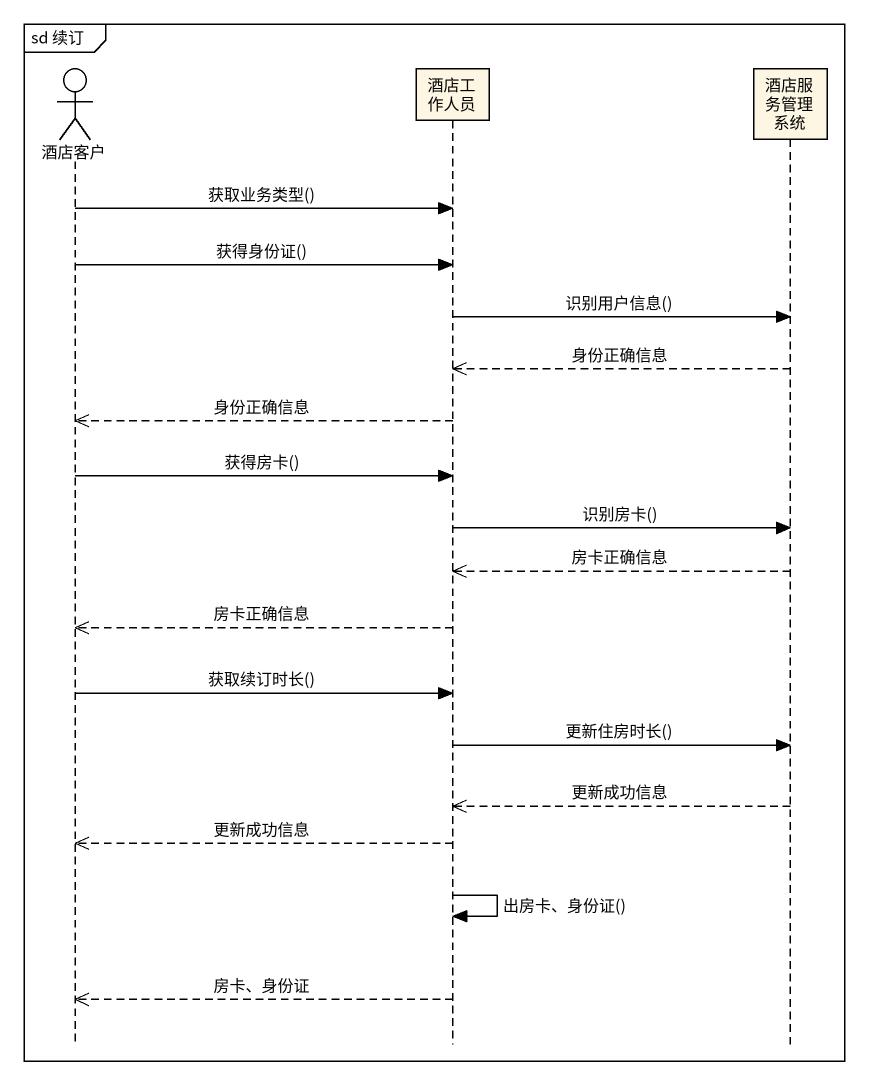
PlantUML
@startuml
mainframe sd 续订
hide footbox
actor 酒店客户
participant 酒店工作人员
participant 酒店服务管理系统

酒店客户 -> 酒店工作人员 : 获取业务类型()
酒店客户 -> 酒店工作人员 : 获得身份证()
酒店工作人员 -> 酒店服务管理系统 : 识别用户信息()
酒店服务管理系统 -->> 酒店工作人员 : 身份正确信息
酒店工作人员 -->> 酒店客户 : 身份正确信息
酒店客户 -> 酒店工作人员 : 获得房卡()
酒店工作人员 -> 酒店服务管理系统 : 识别房卡()
酒店服务管理系统 -->> 酒店工作人员 : 房卡正确信息
酒店工作人员 -->> 酒店客户 : 房卡正确信息
酒店客户 -> 酒店工作人员 : 获取续订时长()
酒店工作人员 -> 酒店服务管理系统 : 更新住房时长()
酒店服务管理系统 -->> 酒店工作人员 : 更新成功信息
酒店工作人员 -->> 酒店客户 : 更新成功信息
酒店工作人员 -> 酒店工作人员 : 出房卡、身份证()
酒店工作人员 -->> 酒店客户 : 房卡、身份证
@enduml
